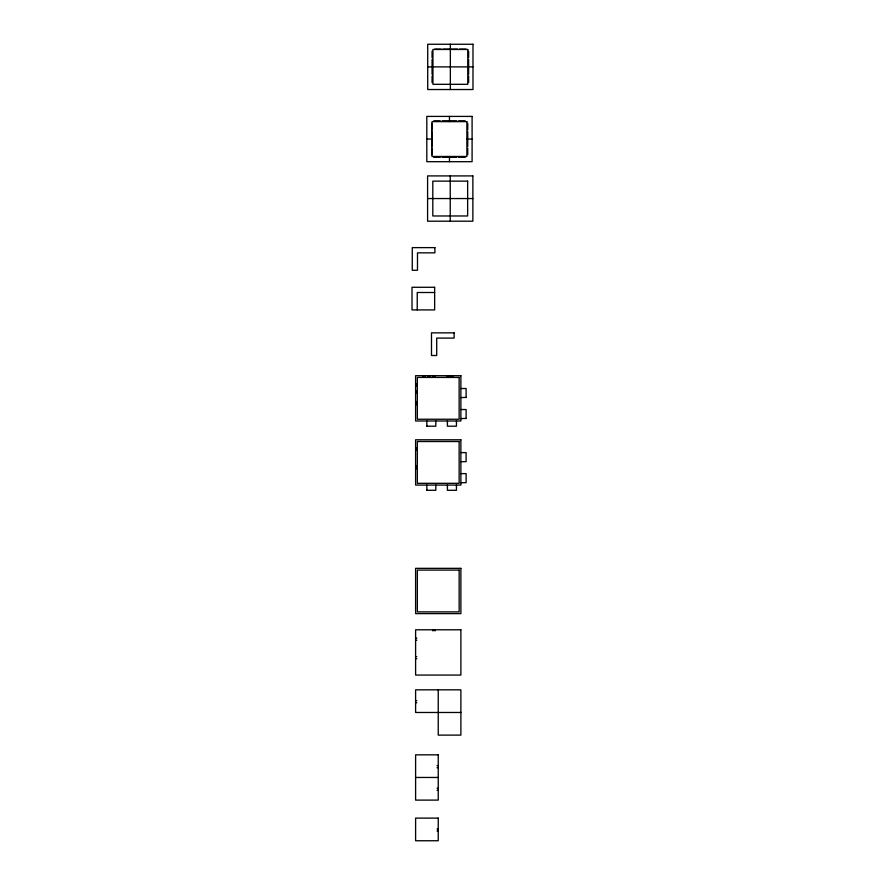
<?xml version="1.0" encoding="UTF-8"?>
<svg xmlns="http://www.w3.org/2000/svg" width="885" height="885" viewBox="0 0 885 885"><rect width="100%" height="100%" fill="white"/><g stroke="black" fill="none" stroke-linecap="round" stroke-linejoin="round"><path stroke-width="1.33" d="M434.679 49.129L441.161 49.129M443.009 49.129L449.48 49.129M451.228 49.129L457.7 49.129M459.547 49.129L466.03 49.129M432.068 51.219L432.068 57.691M468.641 51.219L468.641 57.691M432.068 59.538L432.068 66.021M468.641 59.538L468.641 66.021M427.72 66.884L472.988 66.884M432.068 67.758L432.068 74.24M468.641 67.758L468.641 74.24M432.068 76.088L432.068 82.559M468.641 76.088L468.641 82.559M467.745 123.38L467.745 129.852M467.745 131.699L467.745 138.182M426.813 139.056L432.046 139.056M466.871 139.056L472.092 139.056M467.745 139.918L467.745 146.401M467.745 148.249L467.745 154.72M427.588 198.55L472.867 198.55M434.646 292.504L417.233 292.504L417.233 309.916M415.607 384.101L416.791 384.101M415.607 386.159L416.791 386.159M460.886 388.515L466.107 388.515L466.107 397.575M415.607 391.214L416.791 391.214M415.607 393.261L416.791 393.261M460.886 397.575L466.107 397.409M415.607 401.635L416.791 401.635M415.607 402.542L416.791 402.542M415.607 403.682L416.791 403.682M415.607 404.6L416.791 404.6M460.886 409.534L466.107 409.534L466.107 418.594M460.886 418.594L466.107 418.428M426.769 426.205L435.818 426.205L435.818 420.983M415.607 448.186L416.791 448.186M415.607 450.233L416.791 450.233M460.886 452.6L466.107 452.6L466.107 461.66L460.886 461.66M415.607 465.709L416.791 465.709M415.607 466.627L416.791 466.627M415.607 467.767L416.791 467.767M415.607 468.674L416.791 468.674M460.886 473.619L466.107 473.619L466.107 482.679L460.886 482.679M426.769 490.29L435.818 490.29L435.818 485.069M415.607 638.185L416.791 638.185M415.607 640.242L416.791 640.242M415.607 656.626L416.791 656.626M415.607 658.683L416.791 658.683M415.607 700.654L416.791 700.654M415.607 702.712L416.791 702.712M460.886 712.48L415.607 712.48L415.607 689.835L460.886 689.835L460.886 735.114L438.241 735.114L438.241 689.835M437.057 765.647L438.241 765.647M437.057 767.704L438.241 767.704M415.607 777.461L438.241 777.461M437.057 788.281L438.241 788.281M437.057 790.338L438.241 790.338M437.057 828.935L438.241 828.935M437.057 830.982L438.241 830.982M465.134 120.769L458.651 120.769M465.134 157.331L458.651 157.331M456.804 120.769L450.321 120.769M456.804 157.331L450.321 157.331M456.45 420.983L456.45 426.205L447.401 426.205L447.401 420.983M456.45 485.069L456.45 490.29L447.401 490.29L447.401 485.069M453.22 375.705L453.22 376.888M451.162 375.705L451.162 376.888M450.354 44.25L450.354 89.529M450.233 175.916L450.233 221.195M449.458 116.411L449.458 121.632M449.458 156.468L449.458 161.689M448.784 375.705L448.784 376.888M448.584 120.769L442.102 120.769M448.584 157.331L442.102 157.331M446.726 375.705L446.726 376.888M440.265 120.769L433.783 120.769M440.265 157.331L433.783 157.331M434.955 375.705L434.955 376.888M434.955 629.788L434.955 630.972M432.898 375.705L432.898 376.888M432.898 629.788L432.898 630.972M431.692 123.38L431.692 129.852M431.692 131.699L431.692 138.182M431.692 139.918L431.692 146.401M431.692 148.249L431.692 154.72M429.756 375.705L429.756 376.888M427.698 375.705L427.698 376.888M426.769 420.983L426.924 426.205M426.769 485.069L426.924 490.29M425.32 375.705L425.32 376.888M423.262 375.705L423.262 376.888M472.988 44.25L427.72 44.25L427.72 89.529L472.988 89.529L472.988 44.25M467.767 49.471L432.942 49.471L432.942 84.307L467.767 84.307L467.767 49.471M472.092 116.411L426.813 116.411L426.813 161.689L472.092 161.689L472.092 116.411M466.871 121.632L432.046 121.632L432.046 156.468L466.871 156.468L466.871 121.632M472.867 175.916L427.588 175.916L427.588 221.195L472.867 221.195L472.867 175.916M467.645 181.137L432.809 181.137L432.809 215.973L467.645 215.973L467.645 181.137M434.9 247.623L412.266 247.623L412.266 270.257L417.488 270.257L417.488 252.844L434.9 252.844L434.9 247.623M434.646 287.282L412.012 287.282L412.012 309.916L434.646 309.916L434.646 287.282M454.127 332.86L431.493 332.86L431.493 355.505L436.714 355.505L436.714 338.092L454.127 338.092L454.127 332.86M460.886 375.705L415.607 375.705L415.607 420.983L460.886 420.983L460.886 375.705M459.138 377.441L417.344 377.441L417.344 419.236L459.138 419.236L459.138 377.441M460.886 439.79L415.607 439.79L415.607 485.069L460.886 485.069L460.886 439.79M459.138 441.526L417.344 441.526L417.344 483.321L459.138 483.321L459.138 441.526M460.886 568.336L415.607 568.336L415.607 613.615L460.886 613.615L460.886 568.336M459.138 570.084L417.344 570.084L417.344 611.878L459.138 611.878L459.138 570.084M460.886 629.788L415.607 629.788L415.607 675.067L460.886 675.067L460.886 629.788M438.241 754.828L415.607 754.828L415.607 800.106L438.241 800.106L438.241 754.828M438.241 818.116L415.607 818.116L415.607 840.75L438.241 840.75L438.241 818.116"/></g></svg>
